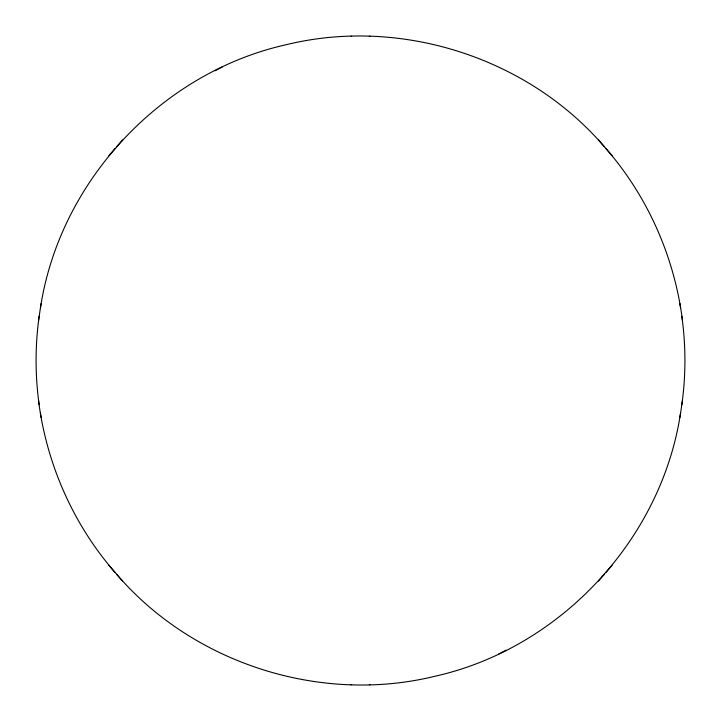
<?xml version="1.0" encoding="UTF-8"?>
<svg xmlns="http://www.w3.org/2000/svg" width="721" height="721" viewBox="0 0 721 721"><rect width="100%" height="100%" fill="white"/><g stroke="black" fill="none" stroke-linecap="round" stroke-linejoin="round"><path stroke-width="1.08" d="M39.168 316.258C35.059 345.548 35.059 375.452 39.168 404.742M681.832 404.742C685.941 375.452 685.941 345.548 681.832 316.258M40.43 308.002C59.591 181.169 161.297 72.415 286.534 44.63C400.633 16.808 527.907 57.482 604.369 146.733M116.631 574.267C193.093 663.518 320.367 704.192 434.466 676.37C559.703 648.585 661.409 539.831 680.57 412.998M38.483 320.818L41.106 303.469M679.894 417.531L682.517 400.182M108.925 155.61L115.072 148.571M116.631 146.733L122.588 139.901M598.412 581.099L604.369 574.267M605.928 572.429L612.075 565.39M214.957 70.793L222.275 66.972M498.725 654.028L506.043 650.207M369.341 36.284L369.981 36.266M351.019 684.734L351.659 684.716M351.019 36.266L351.659 36.284M369.341 684.716L369.981 684.734M605.928 148.571C647.873 196.635 674.658 257.55 682.517 320.818M38.483 400.182C46.342 463.45 73.127 524.365 115.072 572.429M598.412 139.901L612.075 155.61M108.925 565.39L122.588 581.099M679.894 303.469L680.57 308.002M40.43 412.998L41.106 417.531"/></g></svg>
